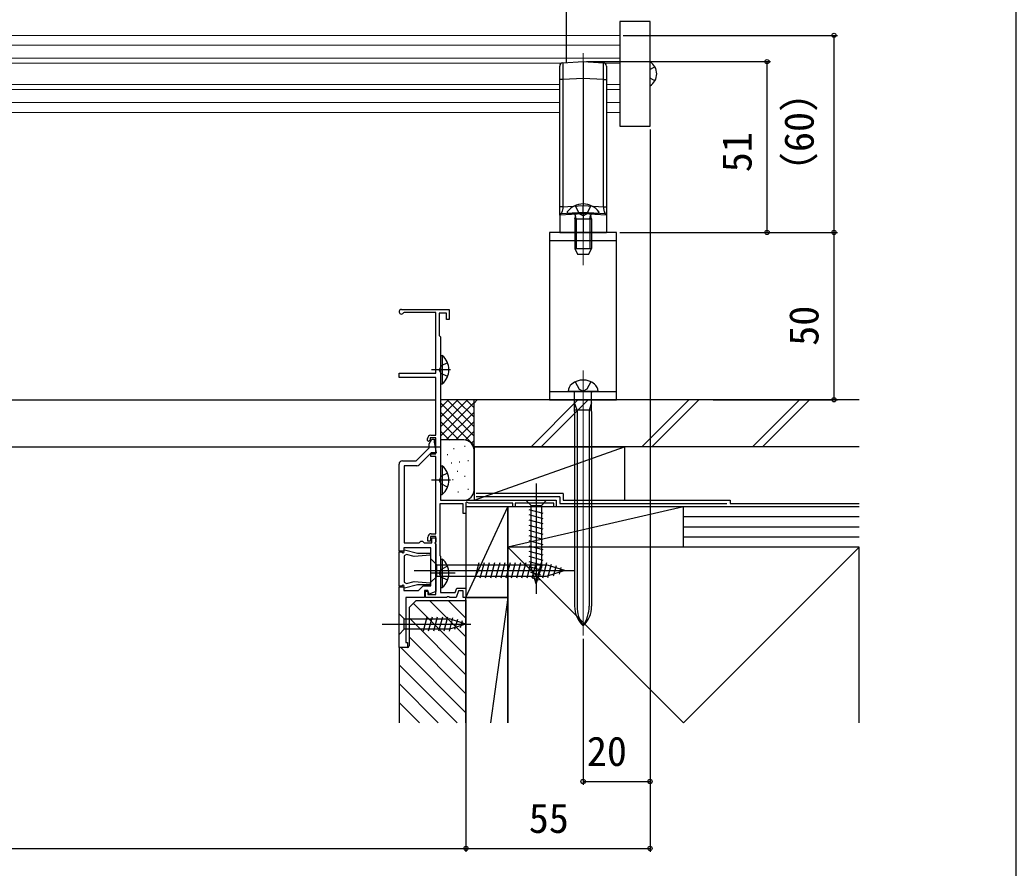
# Model space of a CAD drawing. Units: millimetres on the paper. Extents: x -525 to 525, y -784 to 780.
# Drawn here: x 227.3 to 525, y -551.5 to -298.2 of the extents above; entities that cross this region are included whole.
import ezdxf
from ezdxf.enums import TextEntityAlignment as Align

# ---------------------------------------------------------------- set-up
doc = ezdxf.new("R2010")
doc.units = ezdxf.units.MM
for name, color, linetype in [('0-3_YKK_11', 7, 'Continuous'), ('0-6_YKK_13', 4, 'Continuous'), ('0-8_YKK_D', 6, 'Continuous'), ('0-9_YKK_ZWAK', 7, 'Continuous'), ('0-A_YSS_K', 3, 'Continuous')]:
    doc.layers.add(name, color=color, linetype=linetype)
doc.layers.add('0-5_YKK_12', color=2, linetype='Continuous', lineweight=18)
doc.styles.add('ＭＳ ゴシック', font='')
doc.styles.get('ＭＳ ゴシック').set_extended_font_data('MS Gothic')

msp = doc.modelspace()

# ---------------------------------------------------------------- linework, layer by layer
at = {"layer": '0-3_YKK_11'}
msp.add_line((340.588, -456.864), (340.588, -430.864), dxfattribs=at)
for points in [[(350.088, -422.264), (351.588, -422.264), (351.588, -404.964), (340.588, -404.964), (340.588, -403.664), (351.588, -403.664), (351.588, -385.564), (342.154, -385.564), (341.894, -385.714)], [(341.288, -384.664), (355.588, -384.664), (355.588, -387.664), (354.788, -387.664), (354.788, -385.764), (352.588, -385.764), (352.588, -392.464), (352.788, -392.664), (352.988, -392.864)], [(352.988, -392.864), (352.988, -441.664), (387.588, -441.664), (387.588, -443.664), (386.888, -443.664), (386.888, -442.564), (375.288, -442.564), (375.288, -443.664), (374.588, -443.664), (374.588, -442.564), (361.488, -442.564), (360.888, -442.217), (360.588, -442.39), (360.588, -445.664), (359.788, -445.664), (359.788, -442.764), (352.788, -442.764), (352.788, -458.164), (352.988, -458.364), (352.988, -469.264), (357.346, -469.264), (357.819, -467.964), (360.588, -467.964), (360.588, -470.664), (359.788, -470.664), (359.788, -468.764), (358.379, -468.764), (357.688, -470.664), (355.746, -470.664), (355.563, -470.544), (355.013, -470.544), (354.83, -470.664), (348.488, -470.664), (348.488, -468.864), (349.188, -468.864), (349.188, -469.764), (351.588, -469.764), (351.588, -452.464), (349.988, -452.464), (349.988, -453.864)], [(341.588, -429.864), (345.688, -429.864), (349.588, -425.964), (349.588, -424.849), (350.388, -423.464), (351.088, -423.464), (351.088, -424.302), (351.645, -427.464), (350.209, -427.464), (346.602, -431.071)], [(350.188, -451.664), (351.588, -451.664), (351.588, -428.564), (350.088, -428.564), (350.088, -427.764), (351.588, -427.764), (351.588, -423.064), (349.888, -423.064), (349.888, -423.664), (349.388, -424.164), (349.088, -423.864), (349.088, -423.264)], [(345.895, -431.364), (342.088, -431.364), (342.088, -454.364), (346.588, -454.364), (347.088, -453.864), (347.588, -453.864), (348.088, -454.364), (350.388, -454.364), (350.388, -452.864), (351.588, -452.864), (351.588, -454.064), (351.258, -454.393), (351.588, -454.864), (351.588, -468.923), (349.552, -469.664), (349.188, -468.664), (348.188, -468.664), (348.188, -470.664), (342.588, -470.664), (342.588, -484.164), (343.088, -484.164), (343.088, -485.664), (340.588, -485.664), (340.588, -467.564), (341.988, -467.564), (341.988, -468.664), (346.388, -468.664), (347.788, -467.264), (350.088, -467.264), (350.088, -455.864), (341.988, -455.864), (341.988, -456.864), (340.588, -456.864)], [(349.988, -453.864), (349.188, -453.864), (349.188, -452.664)]]:
    msp.add_lwpolyline(points, dxfattribs=at)
msp.add_lwpolyline([(340.586, -467.364), (340.586, -457.064), (341.286, -457.064), (341.821, -457.372), (342.071, -457.183), (341.964, -456.764), (342.241, -456.491), (346.058, -457.514), (349.874, -457.514), (349.899, -458.088), (345.123, -458.505), (342.804, -457.884), (342.086, -458.299), (342.086, -466.129), (342.804, -466.543), (345.123, -465.922), (349.899, -466.34), (349.874, -466.914), (346.058, -466.914), (342.241, -467.936), (341.964, -467.663), (342.071, -467.244), (341.821, -467.055), (341.286, -467.364)], close=True, dxfattribs=at)
for centre, radius, start, end in [((341.288, -385.364), 0.7, 90.00001, 330), ((350.088, -423.264), 1, 90.00001, 179.99999), ((341.588, -430.864), 1, 90.00001, 179.99999), ((345.895, -430.364), 1, 269.99998, 314.99997), ((350.188, -452.664), 1, 90.00001, 179.99999)]:
    msp.add_arc(centre, radius, start, end, dxfattribs=at)
at = {"layer": '0-5_YKK_12'}
for p, q in [((406.598, -302.803), (57.098, -302.803)), ((406.598, -305.703), (57.098, -305.703)), ((406.598, -309.634), (57.098, -309.634)), ((395.598, -308.16), (395.598, -371.454)), ((389.22, -311.103), (74.476, -311.103)), ((406.598, -311.103), (401.976, -311.103)), ((75.098, -317.503), (388.598, -317.503)), ((406.598, -317.503), (402.598, -317.503)), ((75.098, -318.972), (388.598, -318.972)), ((406.598, -318.972), (402.598, -318.972)), ((75.098, -322.903), (388.598, -322.903)), ((406.598, -322.903), (402.598, -322.903)), ((75.098, -325.803), (388.598, -325.803)), ((406.598, -325.803), (402.598, -325.803)), ((395.598, -402.95), (395.598, -482.072))]:
    msp.add_line(p, q, dxfattribs=at)
at = {"layer": '0-6_YKK_13'}
for p, q in [((390.588, -310.966), (390.577, -8.536)), ((388.598, -316.021), (388.598, -312.029)), ((389.537, -311.03), (395.598, -310.66)), ((395.598, -310.66), (395.598, -315.65)), ((395.598, -310.66), (401.659, -311.03)), ((402.598, -312.029), (402.598, -316.021)), ((417.064, -312.253), (415.598, -312.983)), ((389.537, -316.021), (388.598, -316.021)), ((388.598, -354.034), (388.598, -316.021)), ((395.598, -315.65), (389.537, -316.021)), ((389.537, -316.021), (389.537, -354.034)), ((395.598, -315.65), (395.598, -353.663)), ((401.659, -316.021), (395.598, -315.65)), ((401.659, -354.034), (401.659, -316.021)), ((417.064, -316.353), (415.598, -315.622)), ((389.537, -354.034), (395.598, -353.663)), ((393.238, -353.654), (394.443, -356.07)), ((395.598, -353.663), (401.659, -354.034)), ((395.598, -355.66), (395.598, -353.663)), ((397.938, -353.654), (396.733, -356.07)), ((395.598, -356.161), (388.598, -356.558)), ((388.598, -356.558), (388.598, -361.66)), ((389.068, -356.059), (395.598, -355.66)), ((390.838, -355.566), (390.838, -355.665)), ((399.838, -356.165), (391.338, -356.165)), ((393.088, -357.565), (393.304, -356.97)), ((393.521, -357.565), (393.328, -356.642)), ((395.588, -356.679), (394.443, -356.07)), ((395.588, -356.679), (396.733, -356.07)), ((395.598, -355.66), (402.129, -356.059)), ((402.598, -356.558), (395.598, -356.161)), ((395.598, -356.161), (395.598, -361.66)), ((397.655, -357.565), (397.849, -356.642)), ((398.088, -357.565), (397.872, -356.97)), ((400.338, -355.566), (400.338, -355.665)), ((402.598, -356.558), (402.598, -361.66)), ((393.088, -357.565), (393.088, -363.664)), ((393.088, -357.565), (398.088, -357.565)), ((393.521, -357.565), (393.521, -363.664)), ((397.655, -357.565), (397.655, -363.664)), ((398.088, -357.565), (398.088, -363.664)), ((388.598, -361.66), (395.598, -361.66)), ((395.598, -361.66), (402.598, -361.66)), ((405.598, -364.164), (385.598, -364.164)), ((393.088, -363.664), (393.088, -366.465)), ((393.521, -363.664), (393.521, -366.465)), ((397.655, -363.664), (397.655, -366.465)), ((398.088, -363.664), (398.088, -366.465)), ((393.088, -366.465), (393.888, -368.165)), ((393.088, -366.465), (398.088, -366.465)), ((393.888, -368.165), (397.288, -368.165)), ((397.288, -368.165), (398.088, -366.465)), ((352.988, -398.413), (352.988, -406.913)), ((352.988, -398.413), (353.497, -398.413)), ((353.497, -398.413), (353.497, -406.913)), ((352.988, -400.663), (352.988, -404.663)), ((355.945, -402.663), (350.268, -402.663)), ((352.988, -406.913), (353.497, -406.913)), ((385.598, -409.164), (405.598, -409.164)), ((400.098, -409.164), (391.098, -409.164)), ((393.048, -415.164), (393.048, -409.464)), ((398.148, -415.164), (398.148, -409.464)), ((393.798, -414.764), (393.048, -412.564)), ((398.148, -412.564), (397.398, -414.764)), ((398.148, -414.764), (393.048, -414.764)), ((393.048, -415.164), (393.048, -473.307)), ((393.798, -414.764), (393.798, -415.164)), ((393.798, -415.164), (393.798, -473.307)), ((397.398, -414.764), (397.398, -415.164)), ((397.398, -415.164), (397.398, -473.307)), ((398.148, -415.164), (398.148, -473.307)), ((352.988, -431.413), (352.988, -439.913)), ((352.988, -431.413), (353.497, -431.413)), ((353.497, -431.413), (353.497, -439.913)), ((352.988, -433.663), (352.988, -437.663)), ((355.945, -435.663), (350.268, -435.663)), ((381.588, -436.664), (381.588, -469.577)), ((352.988, -439.913), (353.497, -439.913)), ((378.488, -441.664), (384.688, -441.664)), ((378.488, -441.664), (380.038, -443.214)), ((380.038, -461.748), (380.038, -443.214)), ((380.038, -443.214), (383.138, -443.214)), ((384.688, -441.664), (383.138, -443.214)), ((383.138, -443.214), (383.138, -461.748)), ((383.688, -445.64), (379.488, -444.515)), ((383.688, -447.193), (379.488, -446.068)), ((383.688, -448.746), (379.488, -447.62)), ((383.688, -450.299), (379.488, -449.173)), ((383.688, -451.852), (379.488, -450.726)), ((383.688, -453.405), (379.488, -452.279)), ((383.688, -454.958), (379.488, -453.832)), ((383.688, -456.51), (379.488, -455.385)), ((383.688, -458.063), (379.488, -456.938)), ((383.688, -459.616), (379.488, -458.491)), ((350.088, -466.163), (350.088, -459.163)), ((350.088, -459.163), (351.838, -460.913)), ((351.838, -460.913), (384.537, -460.913)), ((351.838, -464.413), (351.838, -460.913)), ((352.988, -459.213), (352.988, -467.713)), ((352.988, -459.213), (353.497, -459.213)), ((352.988, -461.463), (352.988, -465.463)), ((353.497, -459.213), (353.497, -467.713)), ((364.459, -460.363), (363.226, -464.963)), ((366.012, -460.363), (364.779, -464.963)), ((367.565, -460.363), (366.332, -464.963)), ((369.118, -460.363), (367.885, -464.963)), ((370.671, -460.363), (369.438, -464.963)), ((372.224, -460.363), (370.991, -464.963)), ((373.777, -460.363), (372.544, -464.963)), ((375.329, -460.363), (374.097, -464.963)), ((376.882, -460.363), (375.65, -464.963)), ((378.435, -460.363), (377.203, -464.963)), ((379.988, -460.363), (378.756, -464.963)), ((383.688, -461.169), (379.488, -460.044)), ((381.541, -460.363), (380.309, -464.963)), ((383.094, -460.363), (381.861, -464.963)), ((384.645, -460.37), (383.414, -464.963)), ((390.088, -462.663), (384.537, -460.913)), ((386.077, -460.821), (384.999, -464.844)), ((387.509, -461.273), (386.695, -464.309)), ((345.088, -462.663), (393.088, -462.663)), ((350.088, -466.163), (351.838, -464.413)), ((357.4, -463.463), (350.268, -463.463)), ((384.537, -464.413), (351.838, -464.413)), ((383.429, -462.653), (379.488, -461.597)), ((382.978, -464.085), (379.941, -463.271)), ((381.588, -466.664), (380.038, -461.748)), ((381.588, -466.664), (383.138, -461.748)), ((390.088, -462.663), (384.537, -464.413)), ((388.941, -461.724), (388.392, -463.774)), ((382.526, -465.517), (380.476, -464.967)), ((352.988, -467.713), (353.497, -467.713)), ((340.588, -481.763), (340.588, -475.563)), ((340.588, -475.563), (342.138, -477.113)), ((335.588, -478.663), (362.075, -478.663)), ((342.138, -477.113), (355.672, -477.113)), ((342.138, -480.213), (342.138, -477.113)), ((348.882, -476.563), (347.756, -480.763)), ((350.435, -476.563), (349.309, -480.763)), ((351.988, -476.563), (350.862, -480.763)), ((353.54, -476.563), (352.415, -480.763)), ((355.093, -476.563), (353.968, -480.763)), ((356.577, -476.821), (355.521, -480.763)), ((360.588, -478.663), (355.672, -477.113)), ((360.588, -478.663), (355.672, -480.213)), ((358.009, -477.273), (357.195, -480.309)), ((359.441, -477.724), (358.892, -479.774)), ((340.588, -481.763), (342.138, -480.213)), ((355.672, -480.213), (342.138, -480.213))]:
    msp.add_line(p, q, dxfattribs=at)
msp.add_lwpolyline([(415.598, -329.903), (415.598, -322.053), (415.598, -298.703), (406.598, -298.703), (406.598, -329.903)], close=True, dxfattribs=at)
for points in [[(401.659, -316.021), (402.598, -316.021), (402.598, -354.034)], [(389.537, -354.034), (389.337, -354.034), (389.137, -354.034), (388.952, -354.034), (388.797, -354.034), (388.684, -354.034), (388.619, -354.034), (388.598, -354.034)], [(388.598, -356.558), (388.598, -356.55), (388.598, -356.524), (388.598, -356.48), (388.598, -356.417), (388.598, -356.334), (388.598, -356.232), (388.598, -356.111), (388.598, -355.973), (388.598, -355.817), (388.598, -355.644), (388.598, -355.452), (388.598, -355.244), (388.598, -355.021), (388.598, -354.785), (388.598, -354.54), (388.598, -354.289), (388.598, -354.034)], [(389.537, -354.034), (389.503, -354.485), (389.427, -354.91), (389.321, -355.29), (389.21, -355.61), (389.126, -355.856), (389.08, -356.005)], [(401.659, -354.034), (402.133, -354.034), (402.474, -354.034), (402.598, -354.034), (402.598, -354.304), (402.598, -354.571), (402.598, -354.83), (402.598, -355.077), (402.598, -355.31), (402.598, -355.526), (402.598, -355.721), (402.598, -355.897), (402.598, -356.053), (402.598, -356.189), (402.598, -356.305), (402.598, -356.398), (402.598, -356.47), (402.598, -356.52), (402.598, -356.548), (402.598, -356.558)], [(401.659, -354.034), (401.702, -354.568), (401.808, -355.059), (401.939, -355.481), (402.052, -355.806), (402.116, -356.002)], [(395.598, -355.66), (395.598, -355.727), (395.598, -355.91), (395.598, -356.161)], [(385.598, -361.664), (385.598, -411.664), (405.598, -411.664)], [(405.598, -411.664), (405.598, -361.664), (385.598, -361.664)], [(355.084, -400.588), (353.177, -401.518), (352.568, -402.663)], [(355.084, -404.738), (353.177, -403.808), (352.568, -402.663)], [(393.248, -406.302), (394.453, -408.521), (395.598, -409.13)], [(397.948, -406.302), (396.743, -408.521), (395.598, -409.13)], [(355.084, -433.588), (353.177, -434.518), (352.568, -435.663)], [(355.084, -437.738), (353.177, -436.808), (352.568, -435.663)], [(355.084, -461.388), (353.177, -462.318), (352.568, -463.463)], [(355.084, -465.538), (353.177, -464.608), (352.568, -463.463)]]:
    msp.add_lwpolyline(points, dxfattribs=at)
for centre, radius, start, end in [((389.598, -312.029), 1, 93.5, 180), ((401.598, -312.029), 1, 0, 86.5), ((413.398, -314.303), 4.2, 301.58814, 58.41186), ((395.588, -359.065), 5.9, 36.38156, 143.61844), ((389.098, -356.558), 0.5, 93.5, 180), ((391.338, -355.665), 0.5, 180, 270), ((392.741, -356.765), 0.6, 340.03043, 90), ((398.436, -356.765), 0.6, 90, 199.96957), ((399.838, -355.665), 0.5, 270, 0), ((402.098, -356.558), 0.5, 0, 86.5), ((349.956, -402.663), 5.531, 309.79413, 50.20587), ((394.095, -409.292), 3, 128.76672, 177.54096), ((395.598, -411.164), 5.4, 51.23328, 128.76672), ((397.101, -409.292), 3, 2.45904, 51.23328), ((392.748, -409.464), 0.3, 23.56509, 90), ((392.748, -409.464), 0.3, 0, 90), ((398.448, -409.464), 0.3, 90, 180), ((398.448, -409.464), 0.3, 90, 146.90482), ((349.956, -435.663), 5.531, 309.79413, 50.20587), ((349.956, -463.463), 5.531, 309.79413, 50.20587), ((401.048, -473.307), 8, 180, 227.0586), ((404.225, -473.307), 10.427, 180, 214.17022), ((390.148, -473.307), 8, 312.9414, 0), ((386.971, -473.307), 10.427, 325.82978, 0)]:
    msp.add_arc(centre, radius, start, end, dxfattribs=at)
for centre, major_axis, start_param, end_param in [((389.598, -316.036), (0.061, -5.006), 3.1421876, 4.709257), ((401.598, -316.036), (-0.061, -5.006), 1.5739283, 3.1409977)]:
    msp.add_ellipse(centre, major_axis=major_axis, ratio=0.012158, start_param=start_param, end_param=end_param, dxfattribs=at)
at = {"layer": '0-8_YKK_D'}
for p, q in [((407.598, -302.803), (471.588, -302.803)), ((470.588, -361.664), (470.588, -302.803)), ((396.598, -310.66), (451.588, -310.66)), ((450.588, -361.664), (450.588, -310.66)), ((415.589, -330.903), (415.589, -546.665)), ((415.589, -330.903), (415.589, -526.665)), ((406.598, -361.664), (471.588, -361.664)), ((406.598, -361.664), (471.588, -361.664)), ((406.598, -361.664), (451.588, -361.664)), ((470.588, -411.661), (470.588, -361.664)), ((434.459, -411.661), (471.588, -411.661)), ((360.588, -471.364), (360.588, -546.665)), ((360.588, -471.364), (360.588, -546.665)), ((395.598, -483.072), (395.598, -526.665)), ((395.598, -525.665), (415.589, -525.665)), ((-289.412, -545.665), (360.588, -545.665)), ((360.588, -545.665), (415.589, -545.665))]:
    msp.add_line(p, q, dxfattribs=at)
for centre in [(470.588, -302.803), (450.588, -310.66), (450.588, -361.664), (470.588, -361.664), (470.588, -361.664), (470.588, -411.661), (395.598, -525.665), (415.589, -525.665), (360.588, -545.665), (360.588, -545.665), (415.589, -545.665)]:
    msp.add_circle(centre, 0.637, dxfattribs=at)
at = {"layer": '0-9_YKK_ZWAK'}
msp.add_lwpolyline([(-525, -783.8), (525, -783.8), (525, 746.2)], dxfattribs=at)
at = {"layer": '0-A_YSS_K'}
for p, q in [((-280.413, -411.664), (351.588, -411.664)), ((362.992, -411.664), (352.992, -411.664)), ((352.992, -419.693), (361.021, -411.664)), ((352.992, -416.865), (358.193, -411.664)), ((352.992, -414.036), (355.364, -411.664)), ((352.992, -422.521), (362.999, -412.514)), ((352.992, -412.521), (362.992, -422.521)), ((354.962, -411.664), (362.992, -419.693)), ((357.791, -411.664), (362.992, -416.865)), ((360.619, -411.664), (362.992, -414.036)), ((478.088, -411.664), (362.992, -411.664)), ((362.992, -426.664), (363, -411.664)), ((362.992, -412.644), (363.972, -411.664)), ((380.065, -425.664), (394.065, -411.664)), ((383.065, -425.664), (397.065, -411.664)), ((413.158, -425.664), (427.158, -411.664)), ((416.158, -425.664), (430.158, -411.664)), ((446.25, -425.664), (460.25, -411.664)), ((449.25, -425.664), (463.25, -411.664)), ((352.992, -415.35), (362.992, -425.35)), ((354.678, -423.664), (362.992, -415.35)), ((352.992, -418.178), (358.477, -423.664)), ((357.507, -423.664), (362.992, -418.178)), ((352.992, -421.007), (355.666, -423.681)), ((360.317, -423.681), (362.992, -421.007)), ((-154.413, -425.664), (352.988, -425.664)), ((359.988, -423.664), (352.988, -423.664)), ((360.183, -425.491), (360.383, -425.491)), ((362.197, -424.63), (362.992, -423.835)), ((362.988, -425.664), (362.988, -441.664)), ((362.988, -425.664), (407.988, -425.664)), ((362.988, -441.664), (407.988, -425.664)), ((407.988, -425.664), (407.988, -441.664)), ((354.989, -427.99), (355.189, -427.99)), ((356.845, -426.159), (357.045, -426.159)), ((362.988, -438.664), (362.988, -426.664)), ((356.178, -430.499), (356.378, -430.499)), ((358.514, -430.165), (358.714, -430.165)), ((361.185, -429.831), (361.385, -429.831)), ((357.911, -432.958), (358.111, -432.958)), ((360.183, -434.504), (360.383, -434.504)), ((356.511, -435.506), (356.711, -435.506)), ((358.18, -439.178), (358.38, -439.178)), ((361.185, -438.346), (361.385, -438.346)), ((389.592, -439.664), (363.592, -439.664)), ((353.288, -441.664), (359.988, -441.664)), ((388.592, -440.664), (363.592, -440.664)), ((439.592, -441.664), (439.592, -442.664)), ((439.592, -442.664), (478.088, -442.664)), ((360.588, -470.664), (373.088, -443.664)), ((478.088, -443.664), (360.592, -443.664)), ((373.088, -470.664), (373.088, -443.664)), ((373.088, -443.664), (373.088, -455.664)), ((425.588, -443.664), (373.088, -455.664)), ((425.588, -455.664), (425.588, -443.664)), ((425.588, -455.664), (425.588, -443.664)), ((478.088, -446.664), (425.588, -446.664)), ((478.088, -449.664), (425.588, -449.664)), ((478.088, -452.664), (425.588, -452.664)), ((475.588, -455.664), (373.088, -455.664)), ((373.088, -455.664), (425.588, -508.164)), ((425.588, -508.164), (478.088, -455.664)), ((478.088, -469.628), (478.088, -455.664)), ((478.088, -508.164), (478.088, -463.164)), ((344.843, -472.409), (360.588, -488.154)), ((349.755, -471.664), (360.588, -482.497)), ((355.412, -471.664), (360.588, -476.84)), ((373.088, -470.664), (360.588, -470.664)), ((360.588, -508.164), (360.588, -470.664)), ((373.088, -470.664), (367.88, -508.164)), ((373.088, -508.164), (373.088, -470.664)), ((343.588, -476.811), (360.588, -493.811)), ((343.588, -482.468), (360.588, -499.468)), ((341.127, -485.664), (360.588, -505.125)), ((340.588, -490.781), (357.971, -508.164)), ((340.588, -496.438), (352.314, -508.164)), ((340.588, -502.095), (346.657, -508.164))]:
    msp.add_line(p, q, dxfattribs=at)
for points in [[(478.088, -425.664), (362.992, -425.664), (362.992, -411.664)], [(389.592, -439.664), (389.592, -441.664), (439.592, -441.664)], [(388.592, -440.664), (388.592, -442.664), (438.592, -442.664)], [(360.588, -443.664), (360.588, -470.664), (373.088, -470.664)], [(478.088, -455.664), (373.088, -455.664), (373.088, -508.164)], [(360.588, -508.164), (360.588, -471.665), (345.588, -471.665), (343.588, -473.665), (343.588, -485.165)], [(343.088, -485.665), (340.588, -485.665), (340.588, -508.164)]]:
    msp.add_lwpolyline(points, dxfattribs=at)
for centre, radius, start, end in [((359.988, -426.664), 3, 360, 90), ((359.988, -438.664), 3, 270, 360), ((343.088, -485.165), 0.5, 270, 360)]:
    msp.add_arc(centre, radius, start, end, dxfattribs=at)

# ---------------------------------------------------------------- texts
at = {"layer": '0-8_YKK_D', "style": 'ＭＳ ゴシック'}
for s, p in [('（60）', (467.156, -349.654)), ('51', (448.588, -343.696)), ('50', (468.588, -395.526))]:
    msp.add_text(s, height=8.798, rotation=90, dxfattribs=at).set_placement(p, align=Align.BOTTOM_LEFT)
for s, p in [('20', (396.73, -523.665)), ('55', (379.361, -543.665))]:
    msp.add_text(s, height=8.798, dxfattribs=at).set_placement(p, align=Align.BOTTOM_LEFT)

doc.saveas('drawing.dxf')
